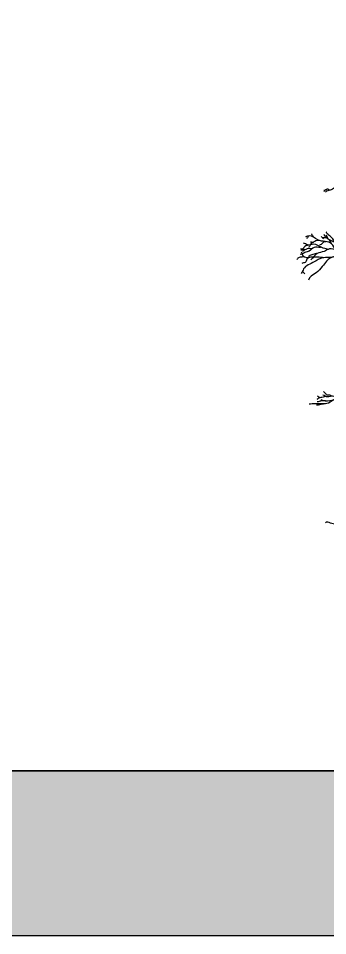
# Model space of a CAD drawing. Header units: millimetres. Extents: x 87938 to 265635, y 330093 to 434310.
# Drawn here: x 180578 to 185433, y 330093 to 344482 of the extents above; entities that cross this region are included whole.
import ezdxf

# ---------------------------------------------------------------- set-up
doc = ezdxf.new("R2010")
doc.units = ezdxf.units.MM
doc.layers.add('www.cad-blocks.net', color=7, linetype='Continuous')

# ---------------------------------------------------------------- blocks, each defined once
blk = doc.blocks.new('A$C62A603CB')
for p, q in [((598, 11925), (575, 11947)), ((158, 11161), (135, 11183)), ((180, 11138), (158, 11161))]:
    blk.add_line(p, q)
blk.add_arc((635, 8883), 593, 270.105, 290.2556)
for points, start_tangent, end_tangent in [([(652, 13023), (633, 13013), (620, 12999), (600, 12986)], (-0.870942, -0.491386), (-0.795379, -0.606112)), ([(891, 13088), (797, 13040), (732, 13017), (701, 13033), (606, 13008)], (-0.961473, -0.2749), (-0.996945, -0.0781)), ([(746, 13014), (690, 13002), (644, 12971)], (-0.983994, -0.178199), (-0.542663, -0.83995)), ([(1034, 11629), (880, 11675), (778, 11810), (466, 11900), (283, 11990), (192, 11967)], (-0.999214, -0.039638), (-0.973619, -0.228181)), ([(263, 11989), (229, 11936), (216, 11935)], (-0.980257, -0.197729), (-0.843344, -0.537374)), ([(383, 11954), (360, 11988), (339, 12015), (333, 12034)], (-0.620557, 0.784161), (-0.372926, 0.927861)), ([(673, 11935), (630, 11949), (573, 11947), (548, 11978)], (-0.931231, 0.364429), (-0.667094, 0.744973)), ([(842, 11849), (786, 11872), (727, 11904), (675, 11935), (636, 11987), (600, 12022)], (-0.985011, 0.17249), (-0.494838, 0.868985)), ([(1035, 11735), (996, 11762), (945, 11805), (892, 11824), (849, 11844), (819, 11898), (784, 11944), (743, 11982), (665, 12062), (655, 12081)], (-0.807978, 0.589213), (-0.557715, 0.830032)), ([(777, 11814), (740, 11883), (675, 11971), (662, 12009)], (-0.527331, 0.84966), (-0.629315, 0.77715)), ([(529, 11728), (385, 11727), (273, 11647), (177, 11615), (72, 11571)], (-0.999912, -0.013238), (-0.993515, -0.113702)), ([(255, 11778), (158, 11730), (129, 11694), (84, 11665)], (-0.995699, 0.092652), (-0.941324, -0.337504)), ([(687, 11690), (557, 11726), (377, 11803), (233, 11786), (148, 11825)], (-0.945204, 0.32648), (-0.999634, -0.027043)), ([(369, 11844), (288, 11768), (266, 11740)], (-0.965862, -0.259056), (-0.991773, -0.128008)), ([(518, 11881), (422, 11878), (343, 11841), (302, 11851)], (-0.965011, 0.262209), (-0.98136, 0.192177)), ([(657, 11859), (594, 11847), (542, 11798), (505, 11784)], (-0.996518, 0.083384), (-0.965071, -0.261987)), ([(145, 11519), (47, 11506), (0, 11464)], (-0.94938, -0.314131), (-0.618981, -0.785406)), ([(351, 11705), (249, 11706), (179, 11675), (84, 11697)], (-0.911631, -0.41101), (-0.965177, 0.261599)), ([(1298, 11577), (1073, 11634), (837, 11524), (572, 11495), (386, 11407), (150, 11249), (95, 11148)], (-0.986666, -0.16276), (-0.628155, -0.778088)), ([(262, 11496), (146, 11525), (98, 11621)], (-0.991734, 0.128313), (-0.859163, 0.511702)), ([(574, 11502), (418, 11510), (224, 11465), (185, 11396), (106, 11369)], (-0.970918, 0.239413), (-0.590355, -0.807144)), ([(168, 11668), (127, 11640)], (-0.928202, -0.372077), (-0.620507, -0.784201)), ([(438, 11592), (333, 11565), (252, 11526)], (-0.994642, -0.103379), (-0.851707, -0.524019)), ([(836, 11517), (666, 11420), (569, 11301), (429, 11159), (260, 10997)], (-0.994923, 0.100638), (-0.066755, -0.997769)), ([(876, 11673), (731, 11698), (608, 11642), (454, 11592), (312, 11454)], (-0.937114, 0.349022), (-0.751464, -0.659774)), ([(792, 8397), (723, 8422), (679, 8423), (628, 8471), (593, 8499)], (-0.998824, 0.04848), (-0.832764, 0.553629)), ([(1021, 8383), (871, 8341), (705, 8242), (414, 8229), (271, 8220)], (-0.98217, -0.187993), (-0.999222, -0.039434)), ([(588, 8291), (539, 8288), (453, 8273)], (-0.968434, 0.249272), (-0.998715, 0.050685)), ([(661, 8384), (588, 8379), (489, 8373), (460, 8397)], (-0.956663, 0.291198), (-0.972365, 0.233467)), ([(640, 8292), (582, 8293), (546, 8319)], (-0.999243, 0.038911), (-0.878249, 0.478203)), ([(1026, 8383), (911, 8378), (794, 8395), (635, 8395), (583, 8423)], (-0.999509, -0.031328), (-0.989609, 0.143786)), ([(598, 8220), (487, 8196), (440, 8193)], (-0.995913, -0.090315), (-0.968851, -0.247644)), ([(1253, 5505), (1124, 5521), (1028, 5570), (871, 5535), (752, 5553), (640, 5561)], (-0.983629, 0.180203), (-0.767113, -0.641512))]:
    blk.add_spline(points, degree=3, dxfattribs=dict(start_tangent=start_tangent, end_tangent=end_tangent))
at = {"end_tangent": (-0.968576, 0.248717)}
blk.add_spline([(508, 8362), (470, 8340), (448, 8322)], degree=3, dxfattribs=at)
blk = doc.blocks.new('format')
at = {"layer": 'www.cad-blocks.net', "true_color": 0x546d8e}
h = blk.add_hatch(color=155, dxfattribs=at)
h.set_gradient(color1=(68, 68, 68), color2=(84, 109, 142), tint=1)
h.paths.add_polyline_path([(102854, 332677), (102854, 330093), (265635, 330093), (265635, 332677)])
at = {"layer": 'www.cad-blocks.net', "color": 155, "true_color": 0x546d8e}
for p, q in [((102854, 332677), (265635, 332677)), ((102854, 332677), (265635, 332677)), ((102854, 332677), (265635, 332677)), ((102854, 330093), (265635, 330093))]:
    blk.add_line(p, q, dxfattribs=at)
blk.add_lwpolyline([(102854, 430118), (265635, 430118), (265635, 332677), (102854, 332677)], close=True, dxfattribs=at)

msp = doc.modelspace()

# ---------------------------------------------------------------- block references
at = {"xscale": 0.7, "yscale": 0.7, "zscale": 0.7}
msp.add_blockref('A$C62A603CB', (184951, 332677), dxfattribs=at)
at = {"layer": 'www.cad-blocks.net'}
msp.add_blockref('format', (0, 0), dxfattribs=at)

doc.saveas('drawing.dxf')
